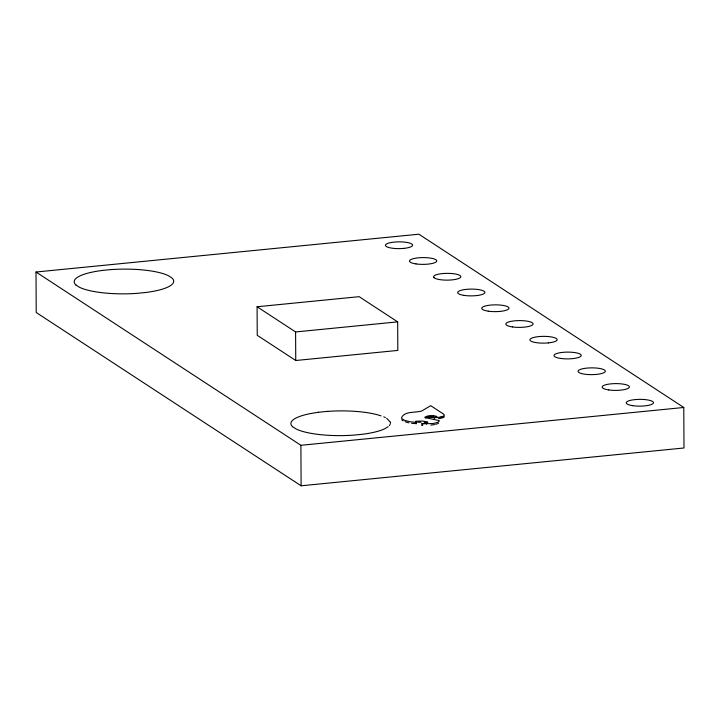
<?xml version="1.0" encoding="UTF-8"?>
<svg xmlns="http://www.w3.org/2000/svg" width="720" height="720" viewBox="0 0 720 720"><rect width="100%" height="100%" fill="white"/><g stroke="black" fill="none" stroke-linecap="round" stroke-linejoin="round"><path stroke-width="1.08" d="M443.511 417.123L444.321 415.107L443.583 414.108L430.74 405.684L421.515 411.093A7.182 1.782 -0.3 0 1 419.67 411.444C413.964 412.695 403.929 411.408 401.481 417.879A22.644 5.634 -0.3 0 0 405.072 420.471L410.229 421.812L416.331 422.343L416.331 423.648L411.624 423.324M390.402 423.486L390.339 422.316M389.349 425.574L390.105 424.44M444.186 416.889L444.024 417.078A8.244 2.052 -0.3 0 1 443.07 417.636L441.945 418.005M388.188 426.69L384.669 428.805A49.635 12.339 -0.3 0 1 362.718 434.232L353.565 435.132A49.707 12.366 -0.3 0 1 296.028 428.94L292.554 426.69M437.949 423.576L438.57 423.261M443.511 416.124L441.117 416.907A10.908 2.709 -0.3 0 1 438.417 417.357A11.241 2.799 -0.3 0 1 435.492 417.582L434.268 417.618L434.277 418.914M425.457 417.924L426.528 417.555M437.139 423.9L435.708 424.341M434.268 417.618L436.779 416.709A2.646 0.657 -0.3 0 0 436.806 416.457C433.161 415.161 428.157 415.152 424.836 417.177A4.77 1.188 -0.3 0 0 425.061 417.6L438.93 420.534A7.353 1.827 -0.3 0 1 439.29 421.074L437.949 422.271L433.341 423.522L421.641 423.801L426.42 423.18L427.797 422.154A3.591 0.891 -0.3 0 0 427.455 421.884L422.262 421.029L415.908 421.245A2.34 0.585 -0.3 0 0 415.503 421.434L415.593 421.956A6.687 1.665 -0.3 0 0 416.331 422.343M434.547 424.602L430.875 425.106M428.04 417.249L435.42 417.204M101.835 270.477L110.988 269.577M318.573 412.245L327.717 411.345M36 272.016L418.887 234.207L683.784 407.484L684 447.984L301.113 485.793L36.216 312.516L36 272.016L300.897 445.293L683.784 407.484M257.085 306.756L359.145 296.676L397.665 321.867L397.818 350.424L295.749 360.504L257.238 335.313L257.085 306.756L295.596 331.947L397.665 321.867M440.172 417.357L442.395 417.204M426.987 417.15L433.395 416.7M422.757 425.034L421.65 425.097L422.523 425.16M417.726 422.271L420.984 422.262M424.17 422.496L427.023 423.009M408.87 422.847L405.081 421.767M383.76 416.835L385.272 417.528M386.694 418.293L390.321 422.118M75.825 284.922L79.272 287.181A49.707 12.366 -0.3 0 0 136.827 293.364L145.98 292.464A49.707 12.366 -0.3 0 0 171.972 278.019L168.543 275.76A49.707 12.366 -0.3 0 0 111.033 269.604M433.512 415.692L433.512 416.7M300.897 445.293L301.113 485.793M295.596 331.947L295.749 360.504M426.42 423.18L426.429 424.179M416.331 423.648A6.687 1.665 -0.3 0 1 416.115 423.549M441.126 418.203A10.908 2.709 -0.3 0 1 438.417 418.653M403.101 420.84A22.644 5.634 -0.3 0 1 401.814 419.76M292.617 426.717A49.707 12.366 -0.3 0 1 318.627 412.281M327.699 411.381A49.707 12.366 -0.3 0 1 381.114 415.89M75.888 284.94A49.707 12.366 -0.3 0 1 101.889 270.513M403.848 248.382L402.57 248.49A13.626 3.393 -0.3 0 1 385.767 244.53A13.626 3.393 -0.3 0 1 408.024 242.649A13.626 3.393 -0.3 0 1 403.848 248.382M548.334 342.9L547.056 343.008A13.626 3.384 -0.3 0 1 530.37 340.686A13.635 3.393 -0.3 0 1 539.982 336.492A13.635 3.393 -0.3 0 1 556.686 338.805A13.626 3.384 -0.3 0 1 548.334 342.9M416.025 263.916A13.635 3.393 -0.3 0 0 436.752 261A13.635 3.393 -0.3 0 0 416.592 258.039A13.635 3.393 -0.3 0 0 416.025 263.916M434.034 277.686A13.644 3.393 -0.3 0 0 452.016 279.891A13.626 3.384 -0.3 0 0 460.098 275.589A13.626 3.384 -0.3 0 0 443.241 273.519A13.626 3.384 -0.3 0 0 434.043 277.686M464.184 295.416A13.635 3.393 -0.3 0 0 484.92 292.5A13.635 3.393 -0.3 0 0 464.751 289.548A13.635 3.393 -0.3 0 0 464.184 295.416M488.268 311.175A13.635 3.393 -0.3 0 0 508.995 308.259A13.635 3.393 -0.3 0 0 488.826 305.298A13.635 3.393 -0.3 0 0 488.268 311.175M512.352 326.925A13.635 3.393 -0.3 0 0 533.079 324.009A13.635 3.393 -0.3 0 0 512.91 321.048A13.635 3.393 -0.3 0 0 512.352 326.925M560.511 358.425A13.635 3.393 -0.3 0 0 581.238 355.509A13.635 3.393 -0.3 0 0 561.069 352.557A13.635 3.393 -0.3 0 0 560.511 358.425M595.233 374.508A13.626 3.384 -0.3 0 0 604.845 370.305A13.644 3.393 -0.3 0 0 588.141 367.992A13.626 3.384 -0.3 0 0 578.538 372.195A13.626 3.384 -0.3 0 0 595.233 374.508M608.679 389.934A13.635 3.393 -0.3 0 0 629.406 387.018A13.635 3.393 -0.3 0 0 609.237 384.057A13.635 3.393 -0.3 0 0 608.679 389.934M632.754 405.684A13.635 3.393 -0.3 0 0 653.481 402.768A13.635 3.393 -0.3 0 0 633.321 399.807A13.635 3.393 -0.3 0 0 632.754 405.684"/></g></svg>
